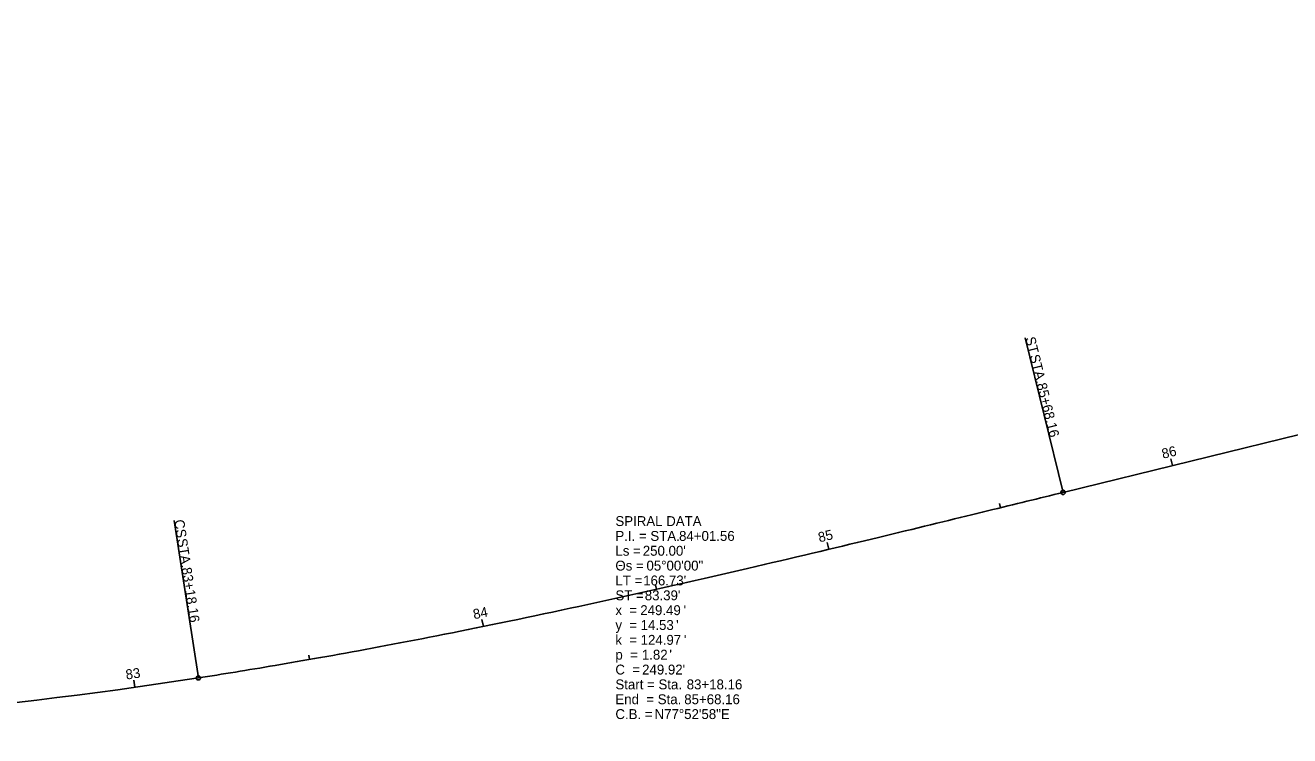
# Model space of a CAD drawing. Extents: x 231608 to 234640, y 535575 to 536125.
# Drawn here: x 231993 to 232350.3, y 535811.8 to 536012.7 of the extents above; entities that cross this region are included whole.
import ezdxf

# ---------------------------------------------------------------- set-up
doc = ezdxf.new("R2010")
doc.units = 0
for name, color, linetype in [('RW_X_CL', 7, 'Continuous'), ('RW_X_CL_100_Cardinal_Points', 7, 'Continuous'), ('RW_X_CL_100_Curve_Data', 7, 'Continuous'), ('RW_X_CL_100_Stations', 7, 'Continuous')]:
    doc.layers.add(name, color=color, linetype=linetype)

msp = doc.modelspace()

# ---------------------------------------------------------------- linework, layer by layer
at = {"layer": 'RW_X_CL'}
msp.add_line((232286.26, 535880.59), (232824.92, 536012.73), dxfattribs=at)
msp.add_arc((231823.18, 537243.72), 1432.39, 271.40434, 278.7837, dxfattribs=at)
msp.add_open_spline([(232041.91, 535828.13), (232048.78, 535829.19), (232062.49, 535831.41), (232089.85, 535836.22), (232123.93, 535842.85), (232164.67, 535851.59), (232205.28, 535860.93), (232239.04, 535869.04), (232266.03, 535875.63), (232279.52, 535878.93), (232286.26, 535880.59)], degree=3, dxfattribs=at)
at = {"layer": 'RW_X_CL_100_Cardinal_Points'}
for p, q in [((232286.26, 535880.59), (232275.54, 535924.29)), ((232041.91, 535828.13), (232035.04, 535872.6))]:
    msp.add_line(p, q, dxfattribs=at)
for centre in [(232286.26, 535880.59), (232041.91, 535828.13)]:
    msp.add_circle(centre, 0.6, dxfattribs=at)
at = {"layer": 'RW_X_CL_100_Stations'}
for p, q in [((232317.18, 535888.17), (232316.7, 535890.12)), ((232268.62, 535876.26), (232268.33, 535877.43)), ((232220.03, 535864.49), (232219.56, 535866.44)), ((232171.32, 535853.18), (232171.06, 535854.35)), ((232122.44, 535842.68), (232122.04, 535844.64)), ((232073.32, 535833.32), (232073.11, 535834.51)), ((232023.95, 535825.47), (232023.67, 535827.45))]:
    msp.add_line(p, q, dxfattribs=at)

# ---------------------------------------------------------------- texts
at = {"layer": 'RW_X_CL_100_Cardinal_Points'}
for s, rotation, p in [('ST', 283.7837, (232275.58, 535924.26)), (' STA. ', 283.7837, (232276.56, 535920.27)), ('85+68.16', 283.7837, (232278.79, 535911.22)), ('CS', 278.7837, (232035.07, 535872.69)), (' STA. ', 278.7837, (232035.73, 535868.38)), ('83+18.16', 278.7837, (232037.15, 535859.17))]:
    msp.add_text(s, height=2.8, rotation=rotation, dxfattribs=at).set_placement(p)
at = {"layer": 'RW_X_CL_100_Curve_Data'}
for s, p in [('SPIRAL DATA', (232159.75, 535871.08)), ('P.I. = STA. ', (232159.75, 535866.88)), ('84+01.56', (232177.74, 535866.88)), ('Ls = ', (232159.75, 535862.68)), ("250.00'", (232167.49, 535862.68)), ('Θs = ', (232159.75, 535858.48)), ('05°00\'00"', (232168.53, 535858.48)), ('LT = ', (232159.75, 535854.28)), ("166.73'", (232167.6, 535854.28)), ('ST = ', (232159.75, 535850.08)), ("83.39'", (232168.05, 535850.08)), ('x  = ', (232159.75, 535845.88)), ('249.49', (232166.78, 535845.88)), ("'", (232179.03, 535845.88)), ('y  = ', (232159.75, 535841.68)), ('14.53', (232166.88, 535841.68)), ("'", (232176.9, 535841.68)), ('k  = ', (232159.75, 535837.48)), ('124.97', (232166.88, 535837.48)), ("'", (232179.13, 535837.48)), ('p  = ', (232159.75, 535833.28)), ('1.82', (232167.23, 535833.28)), ("'", (232175.01, 535833.28)), ('C  = ', (232159.75, 535829.08)), ("249.92'", (232167.3, 535829.08)), ('Start = Sta. ', (232159.75, 535824.88)), ('83+18.16', (232179.9, 535824.88)), ('End  = Sta. ', (232159.75, 535820.68)), ('85+68.16', (232179.21, 535820.68)), ('C.B. = ', (232159.75, 535816.48)), ('N77°52\'58"E', (232170.82, 535816.48))]:
    msp.add_text(s, height=2.8, dxfattribs=at).set_placement(p)
at = {"layer": 'RW_X_CL_100_Stations'}
for s, rotation, p in [('86', 13.7837, (232314.51, 535890.09)), ('85', 13.412, (232217.41, 535866.44)), ('84', 11.5214, (232119.82, 535844.7)), ('83', 8.0572, (232021.54, 535827.65))]:
    msp.add_text(s, height=2.8, rotation=rotation, dxfattribs=at).set_placement(p)

doc.saveas('drawing.dxf')
